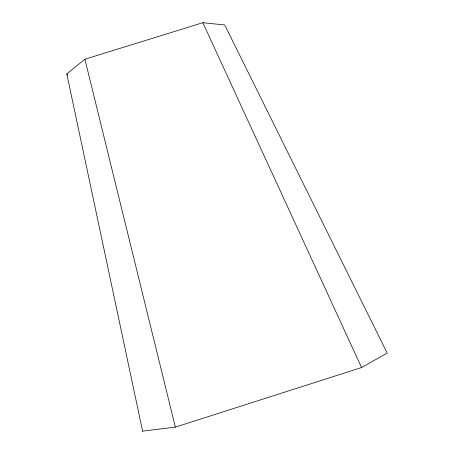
<?xml version="1.0" encoding="UTF-8"?>
<svg xmlns="http://www.w3.org/2000/svg" width="454" height="454" viewBox="0 0 454 454"><rect width="100%" height="100%" fill="white"/><g stroke="black" fill="none" stroke-linecap="round" stroke-linejoin="round"><path stroke-width="0.68" d="M142.624 431.3L66.8 73.923L84.904 59.236L202.87 22.7L224.719 24.976L387.2 353.093L361.571 367.553L175.369 427.129L142.698 431.13M66.8 73.923L67.521 75.103M202.87 22.7L361.571 367.553M84.904 59.236L175.369 427.129"/></g></svg>
